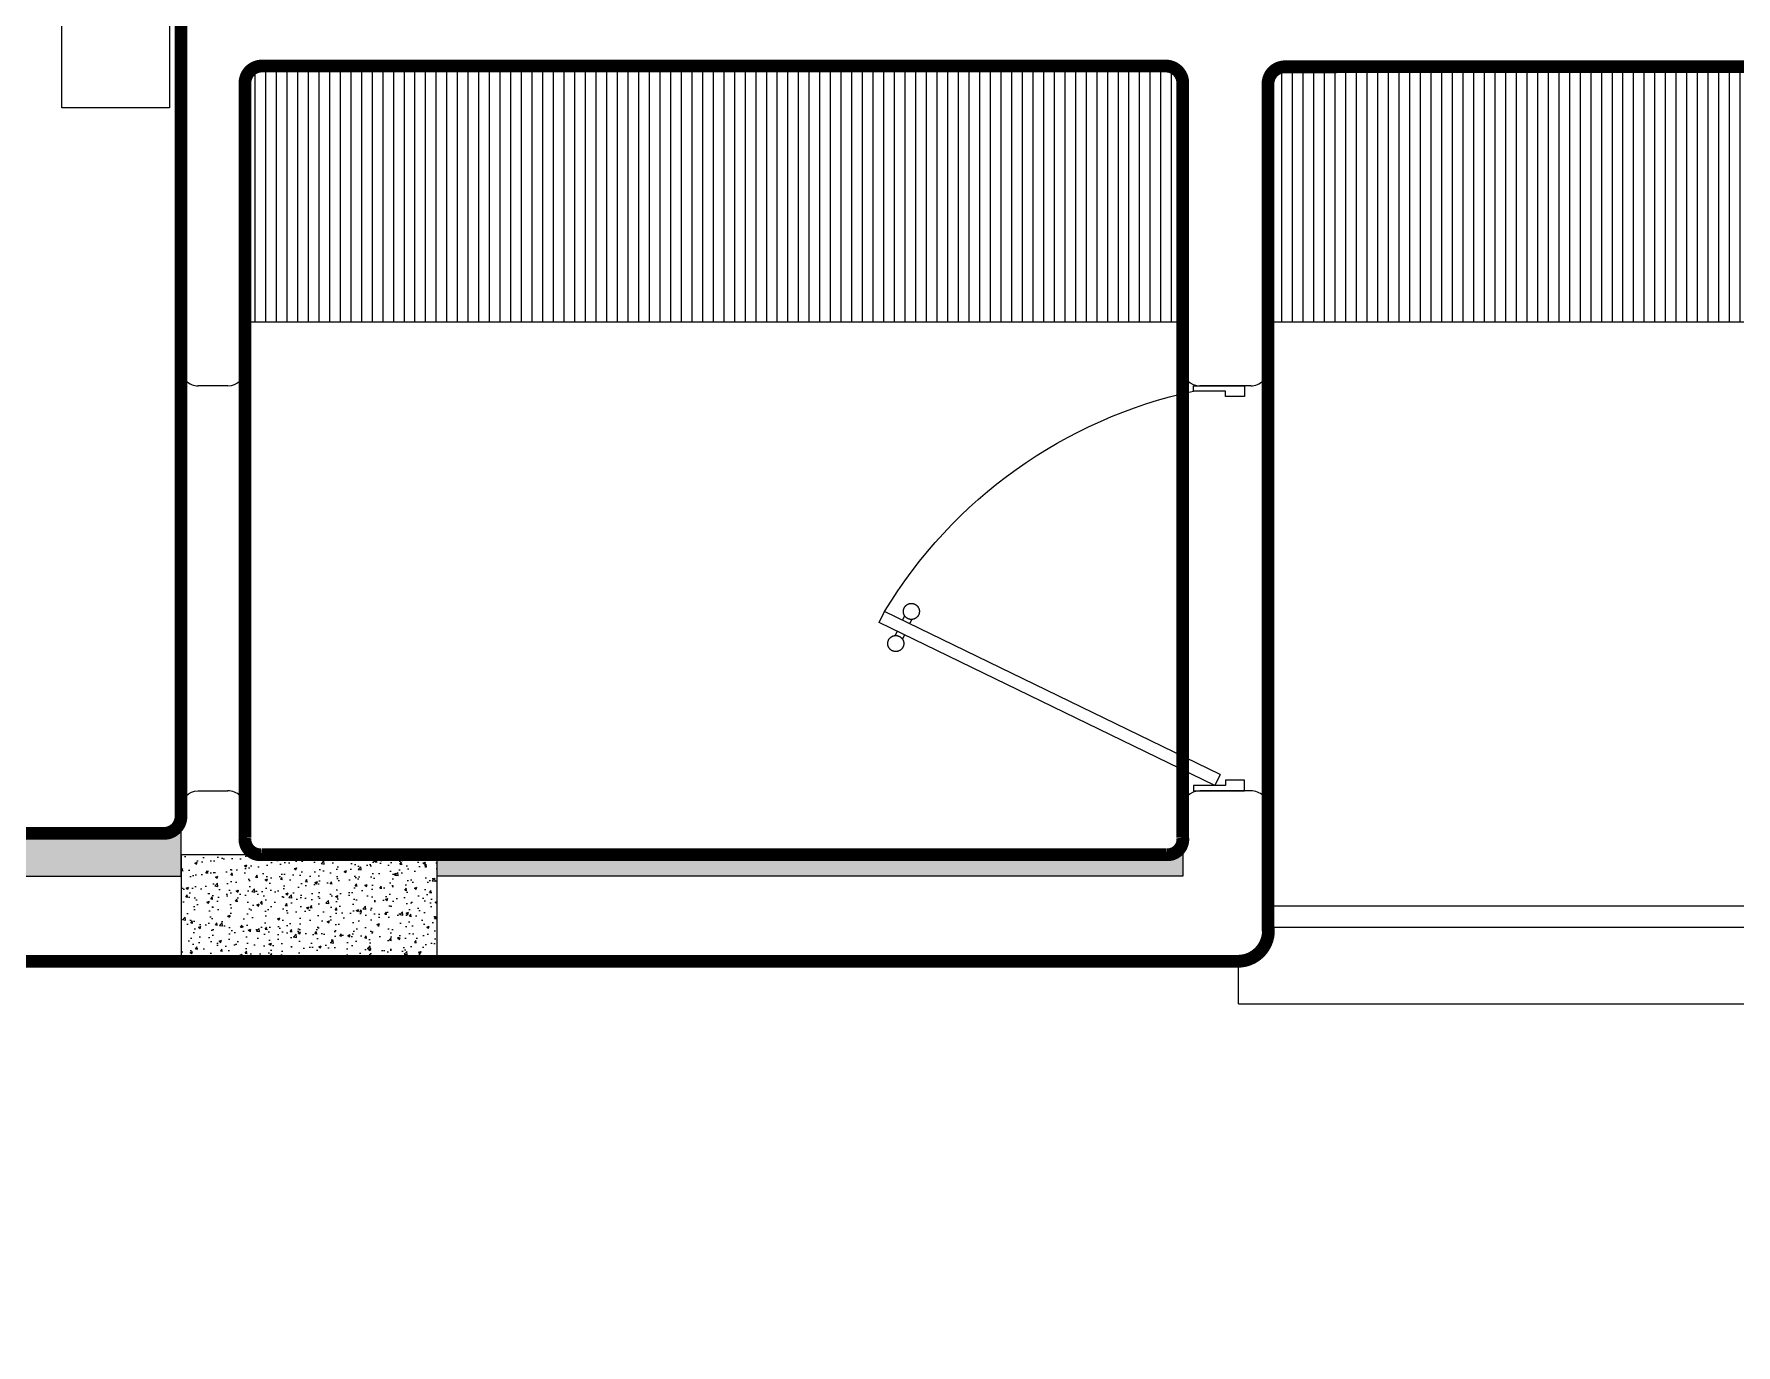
# Model space of a CAD drawing. Header units: metres. Extents: x 14 to 11050, y -346 to 476.
# Drawn here: x 212.367 to 216.36, y -204.952 to -201.877 of the extents above; entities that cross this region are included whole.
import ezdxf

# ---------------------------------------------------------------- set-up
doc = ezdxf.new("R2010")
doc.units = ezdxf.units.M
doc.linetypes.add('0', pattern=[0])
doc.layers.get('0').update_dxf_attribs({"color": 250, "linetype": '0', "lineweight": 20})
for name, color, linetype, lineweight in [('A-DOOR', 35, 'Continuous', 5), ('A-WALL', 250, 'Continuous', 20), ('baños', 140, 'Continuous', 0), ('closets', 253, 'Continuous', 0), ('Columnas', 7, 'Continuous', 18), ('MOBILIARIOS', 252, 'Continuous', 0), ('muros bajitos', 252, 'Continuous', 5), ('piso', 253, 'Continuous', 0)]:
    doc.layers.add(name, color=color, linetype=linetype, lineweight=lineweight)
doc.layers.add('HATCH', color=8, linetype='Continuous')
doc.layers.add('RELLENO SECCION', color=8, linetype='Continuous', lineweight=0, transparency=0.4)
doc.layers.add('REVESTIMIENTO EXTERIOR', color=7, linetype='Continuous', lineweight=5, true_color=0xffdebd)
doc.styles.get("Standard").update_dxf_attribs({"font": 'arial.ttf', "height": 0.1875})

# ---------------------------------------------------------------- blocks, each defined once
blk = doc.blocks.new('A$C58f5b6b7')
at = {"layer": 'MOBILIARIOS'}
for points in [[(1.069470840775466e-07, 0.2525811234954745), (2.000000106947084, 0.2525811234954745), (2.000000106947084, 0), (1.069470840775466e-07, 0)], [(0.3820001069470891, 0.1596185134729211), (0.3820001069470891, 0.1691435134729176), (1.618000106947079, 0.1691435134729176), (1.618000106947079, 0.1596185134729211)]]:
    blk.add_lwpolyline(points, close=True, dxfattribs=at)
for points in [[(1.605932393574449, 0.159519432846011), (1.582282151334311, 0.1371998092812277), (1.000000106947084, 0.1371998092812277), (0.4177180625598567, 0.1371998092812277), (0.3940678203197194, 0.159519432846011)], [(1.582282151334311, 0.1371998092812277), (1.539962872616115, 0.09726151347291534), (0.4600373412780527, 0.09726151347290113), (0.4177180625598567, 0.1371998092812277)]]:
    blk.add_lwpolyline(points, dxfattribs=at)
for points, degree in [([(0.4511645361125147, 0.2382135501685951, -0.004703474324619776), (0.446902711392795, 0.2460982481493375, -0.004703474324619776), (0.4415006584346202, 0.2460982481493375, -0.004703474324619776), (0.4324817371493168, 0.2460982481493375, -0.004703474324619776), (0.4368044720420698, 0.2370140929480868, -0.004703474324619776)], 3), ([(1.548835677781653, 0.2382135501685951, -0.004703474324619776), (1.553097502501373, 0.2460982481493375, -0.004703474324619776), (1.558499555459548, 0.2460982481493375, -0.004703474324619776), (1.567518476744851, 0.2460982481493375, -0.004703474324619776), (1.563195741852098, 0.2370140929480868, -0.004703474324619776)], 3), ([(0.4368044720420698, 0.2370140929480868, -0.004703474324619776), (0.452572019644947, 0.2030788032105022, -0.004703474324619776), (0.4683395672478241, 0.1691435134729176, -0.004703474324619776)], 2), ([(0.4884981539053115, 0.1691435134729176, -0.004703474324619776), (0.4698313450089131, 0.2036785318207563, -0.004703474324619776), (0.4511645361125147, 0.2382135501685951, -0.004703474324619776)], 2), ([(1.511502059988857, 0.1691435134729176, -0.004703474324619776), (1.530168868885255, 0.2036785318207563, -0.004703474324619776), (1.548835677781653, 0.2382135501685951, -0.004703474324619776)], 2), ([(1.563195741852098, 0.2370140929480868, -0.004703474324619776), (1.547428194249221, 0.2030788032105022, -0.004703474324619776), (1.531660646646344, 0.1691435134729176, -0.004703474324619776)], 2), ([(0.4368044720420698, 0.0171824033505743, -0.004703474324619776), (0.4554082793266616, 0.05722195841174482, -0.004703474324619776), (0.4740120866112534, 0.09726151347290113, -0.004703474324619776)], 2), ([(0.4950970879554575, 0.09726151347290113, -0.004703474324619776), (0.4731308120339577, 0.05662222980149068, -0.004703474324619776), (0.4511645361125147, 0.01598294613006601, -0.004703474324619776)], 2), ([(1.504903125938711, 0.09726151347291534), (1.52686940186021, 0.05662222980149068), (1.548835677781653, 0.01598294613006601)], 2), ([(1.563195741852098, 0.0171824033505743), (1.544591934567507, 0.05722195841174482), (1.525988127282915, 0.09726151347291534)], 2)]:
    blk.add_open_spline(points, degree=degree, dxfattribs=at)
for points in [[(0.4511645361125147, 0.01598294613006601, -0.004703474324619776), (0.446902711392795, 0.008098248149337905, -0.004703474324619776), (0.4415006577906411, 0.008098248149337905, -0.004703474324619776), (0.432481734999044, 0.008098248149337905, -0.004703474324619776), (0.4368044720420698, 0.0171824033505743, -0.004703474324619776)], [(1.548835677781653, 0.01598294613006601), (1.553097502501373, 0.008098248149337905), (1.558499556103527, 0.008098248149337905), (1.567518478895124, 0.008098248149337905), (1.563195741852098, 0.0171824033505743)]]:
    blk.add_open_spline(points, degree=3, knots=[-0.08544200803406514, -0.08544200803406514, -0.08544200803406514, -0.08544200803406514, -0.04272100910977372, 0, 0, 0, 0], dxfattribs=at)
blk = doc.blocks.new('puerta 1.00')
at = {"layer": 'A-DOOR'}
for p, q in [((-0.1499909777825792, -0.01249999999998863), (-0.9369131065861893, -0.3949003899592327)), ((-0.1376018300305759, -0.03799499105906534), (-0.9245239588341292, -0.4203953810183521)), ((-0.1376018300305759, -0.03799499105906534), (-0.1499909777825792, -0.01249999999998863)), ((-0.8776654875668441, -0.3661093421694943), (-0.8826347892953663, -0.3558832712826359)), ((-0.9369131065861893, -0.3949003899592185), (-0.9245239588341292, -0.4203953810182952)), ((-0.8945933787151716, -0.3743353558235185), (-0.8995626804436938, -0.3641092849366885)), ((-0.8652763398148409, -0.391604333228571), (-0.8603070380863755, -0.4018304041154153)), ((-0.8822042309632252, -0.3998303468828937), (-0.8772349292346462, -0.4100564177697379))]:
    blk.add_line(p, q, dxfattribs=at)
for points in [[(-0.08000000000000003, 0), (-0.07999999999977266, -0.02502577938815875), (-0.1250000000001364, -0.02502577938815875), (-0.1250000000001364, -0.01249999999998863), (-0.2000000000002728, -0.01249999999998863), (-0.2000000000002728, 0), (-0.08000000000000003, 0)], [(-0.08000000000000003, -0.949999999999676), (-0.07999999999977266, -0.9249742206115172), (-0.1250000000001364, -0.9249742206115172), (-0.1250000000001364, -0.9374999999996874), (-0.2000000000002728, -0.9374999999996874), (-0.2000000000002728, -0.949999999999676), (-0.08000000000000003, -0.949999999999676)]]:
    blk.add_lwpolyline(points, dxfattribs=at)
blk.add_arc((0.0366406024470507, 0.1601847667154885), 1.12290276596214, 211.1335814021241, 257.8342745107439, dxfattribs=at)
for points in [[(-0.8982293876285894, -0.3641570476290497), (-0.9032723932726299, -0.3641552480922314), (-0.9120053357341931, -0.3591091255589873), (-0.9170452244890726, -0.3503725840241714), (-0.9170416254155498, -0.3402865727359341), (-0.9119955028824052, -0.3315536302744846), (-0.9032589613473192, -0.3265137415195056), (-0.8931729500592382, -0.3265173405931563), (-0.8844400075977319, -0.3315634631261162), (-0.8794001188427956, -0.3403000046612163), (-0.8794037179163752, -0.3503860159494536), (-0.8844498404495198, -0.3591189584108889), (-0.8931863819846058, -0.3641588471658821), (-0.8982293876285894, -0.3641570476290497)], [(-0.8616537628267338, -0.4394241479959078), (-0.8666967684707743, -0.4394223484592317), (-0.8754297109322806, -0.4343762259259734), (-0.8804695996872169, -0.4256396843908874), (-0.8804660006136942, -0.4155536731029486), (-0.8754198780805496, -0.4068207306414706), (-0.8666833365455204, -0.4017808418864917), (-0.8565973252574395, -0.4017844409598581), (-0.8478643827958763, -0.4068305634931022), (-0.8428244940409968, -0.4155671050282024), (-0.8428280931145196, -0.4256531163161554), (-0.8478742156476073, -0.4343860587779034), (-0.8566107571826933, -0.4394259475325839), (-0.8616537628267338, -0.4394241479959078)]]:
    blk.add_open_spline(points, degree=2, dxfattribs=at)
blk = doc.blocks.new('A$C89702949')
at = {"layer": 'HATCH'}
h = blk.add_hatch(dxfattribs=at)
h.set_pattern_fill('AR-CONC', color=256, scale=0.00032)
h.set_pattern_definition([(49.99999999999999, (114.3310712337616, 55.23879643552809), (0.05829909407872129, -0.005100507372448988), [0.006096000000000001, -0.067056]), (355, (114.3310712337616, 55.23879643552809), (-0.01127789485599019, 0.06113819047649125), [0.004876800000000001, -0.05364498693440001]), (100.4514447, (114.3359294760016, 55.23837139440808), (0.04702119906891305, 0.05603768061190244), [0.005180802815999999, -0.05698887827199999]), (46.18420000000001, (114.3310712337616, 55.25505243552809), (0.08674529308548158, -0.01345354493847269), [0.009144000000000001, -0.100584]), (96.63555760999992, (114.3383000017616, 55.25393131552809), (0.07596932289648096, 0.07917635987127089), [0.0077712074048, -0.08548339461120001]), (351.1841511700001, (114.3310712337616, 55.25505243552809), (0.07596932290079265, 0.07917635986737045), [0.007315189462400001, -0.0804671142144]), (21, (114.3391992337616, 55.25098843552809), (0.0485166052061224, -0.03272486341986804), [0.006096000000000001, -0.067056]), (326.0000000000001, (114.3391992337616, 55.25098843552809), (0.01977664907124706, 0.05894014915914217), [0.004876800000000001, -0.0536448]), (71.45144499999999, (114.3432422841936, 55.24826136356009), (0.06829325416918917, 0.02621528604348968), [0.005180802816000001, -0.056988780032]), (37.50000000000001, (114.3310712337616, 55.23879643552809), (0.0009883530401893813, 0.027057612439409), [0, -0.05299456, 0, -0.05445760000000001, 0, -0.05384800000000001]), (7.499999999999999, (114.3310712337616, 55.23879643552809), (0.02138229200329784, 0.03205778394179824), [0, -0.03104896, 0, -0.05177536000000001, 0, -0.0205232]), (327.5, (114.3129457937616, 55.23879643552809), (0.04338899045339885, -0.001833198077655502), [0, -0.02032, 0, -0.06339840000000001, 0, -0.0841248]), (317.5, (114.3048177937616, 55.23879643552809), (0.04740133804352578, 0.00813647713066657), [0, -0.026416, 0, -0.04210304, 0, -0.0597408])])
h.paths.add_polyline_path([(4.100646958498373, 14.23907763227504), (4.100646958498373, 13.98907763227504), (4.700646958498368, 13.98907763227504), (4.700646958498368, 14.23907763227504)])
at = {"layer": 'Columnas'}
blk.add_lwpolyline([(4.100646958498373, 14.23907763227504), (4.100646958498373, 13.98907763227504), (4.700646958498368, 13.98907763227504), (4.700646958498368, 14.23907763227504)], close=True, dxfattribs=at)
blk = doc.blocks.new('PL BASE 2N NASAS 09')
at = {"layer": 'closets'}
h = blk.add_hatch(dxfattribs=at)
h.set_pattern_fill('LINE', color=256, scale=0.2, angle=90)
h.set_pattern_definition([(90, (-797.0392848708583, 240.5603759248648), (-0.025, 1.530808498934192e-18), [])])
edge = h.paths.add_edge_path()
edge.add_arc((165.0575463272303, -9.151728172700786), 0.03999999999999204, 359.9999999999898, 450.0000000727915)
edge.add_line((165.0575463271795, -9.111728172700793), (162.9375463272788, -9.111728172700825))
edge.add_arc((162.93754632723, -9.151728172700826), 0.04000000000000092, 89.99999993013975, 179.9999999999975)
edge.add_line((162.89754632723, -9.151728172700825), (162.8981461827017, -9.711728172737963))
edge.add_line((162.8981461827017, -9.711728172737963), (165.0981461827015, -9.711728172737878))
edge.add_line((165.0981461827015, -9.711728172737878), (165.0975463272303, -9.151728172700793))
h = blk.add_hatch(dxfattribs=at)
h.set_pattern_fill('LINE', color=256, scale=0.2, angle=90)
h.set_pattern_definition([(90, (-794.7304174402211, 240.5603759248648), (-0.025, 1.530808498934192e-18), [])])
edge = h.paths.add_edge_path()
edge.add_line((165.29754632723, -9.151728172701795), (165.2981461827011, -9.711378509146378))
edge.add_line((165.2981461827011, -9.711378509146378), (168.1476188625237, -9.711728172719205))
edge.add_line((168.1476188625237, -9.711728172719205), (168.1474737335366, -9.111728172719538))
edge.add_line((168.1474737335366, -9.111728172719538), (167.3370136133386, -9.111728172738111))
edge.add_line((167.3370136133386, -9.111728172738111), (165.33754632723, -9.111728172701788))
edge.add_arc((165.3375463272301, -9.151728172701802), 0.04000000000001336, 90.00000000004071, 179.9999999999898)
at = {"layer": 'RELLENO SECCION', "true_color": 0xc7c8ca}
h = blk.add_hatch(color=9, dxfattribs=at)
h.dxf.hatch_style = 1
h.paths.add_polyline_path([(160.6975462450454, -10.95172816801258, 0.4142177334280628), (160.6575456707243, -10.91172817270376), (159.4475462980362, -10.91173685930335), (159.4475462980362, -11.01172655502969), (160.6975462520757, -11.01172640855935)])
h.paths.add_polyline_path([(162.7475463272301, -10.87136493000608, -0.4168758904198278), (162.7075479765801, -10.91172817273364), (162.33754622699, -10.91172817269964, 0.4142136673687576), (162.2975462269863, -10.95172818703506), (162.2975462484885, -11.01172553363046), (162.7475463272301, -11.01172553363046)])
h = blk.add_hatch(color=9, dxfattribs=at)
h.dxf.hatch_style = 1
edge = h.paths.add_edge_path()
edge.add_arc((165.0575463272511, -10.92173055694884), 0.04000000000000625, 270.625583846438, 359.9999999999898, ccw=False)
edge.add_line((165.0579830584883, -10.96172817270061), (163.3481932565281, -10.96172817270061))
edge.add_line((163.3481932565281, -10.96172817270061), (163.3481932565281, -11.01172817270021))
edge.add_line((163.3481932565281, -11.01172817270021), (165.0975463272511, -11.01172817270131))
edge.add_line((165.0975463272511, -11.01172817270131), (165.0975463272512, -10.92173055694885))
at = {"layer": 'A-WALL'}
for p, q in [((162.7475463272301, -9.82172817270052), (162.7475463272305, -6.601728216938016)), ((162.93754632723, -9.111728172700825), (165.0575463272303, -9.111728172700793)), ((165.33754632723, -9.111728172701788), (169.8075462980299, -9.111728172700762)), ((162.89754632723, -9.82172817270052), (162.89754632723, -9.151728172700825)), ((165.0975463272303, -9.151728172700786), (165.0975463272304, -9.821728172737838)), ((165.29754632723, -9.151728172701795), (165.2975463272302, -9.821728172737838)), ((162.85754632723, -9.861728172700513), (162.78754632723, -9.861728172700513)), ((165.2575463272302, -9.86172817273783), (165.1375463272304, -9.86172817273783)), ((165.25754632723, -10.81175395212604), (165.1375463272307, -10.81175395212604)), ((162.89754632723, -10.85174670514537), (162.8975463272299, -10.92172817270056)), ((165.0975463272307, -10.85175395212604), (165.0975463272294, -11.01172817270032)), ((165.29754632723, -10.85175395212604), (165.29754632723, -11.14176216165735)), ((165.2975463272292, -10.93175395212601), (165.2975463272293, -11.13251423823221)), ((162.9375463272299, -10.96172817270061), (165.0579830584883, -10.96172817270061)), ((162.2975462484885, -11.01172553363046), (162.7481932565281, -11.01172553363046)), ((165.0975463272294, -11.01172817270032), (163.3481932565281, -11.01172817270023))]:
    blk.add_line(p, q, dxfattribs=at)
for points in [[(162.7475463272301, -11.01172817270061), (162.7475463272301, -10.85174670514538, -0.4142135623730305), (162.78754632723, -10.81174670514538), (162.85754632723, -10.81174670514538)], [(162.707546327251, -10.91172817269964, 0.4142256393575419), (162.7475479765801, -10.87172817273364), (162.7475479765801, -10.86172693577115)], [(165.2281459050549, -11.21176216165647), (162.3375460876454, -11.21174612125842, -0.4142118597300671), (162.2975463058376, -11.17174613559444), (162.2975462269863, -10.95172818703506, -0.4142136673417877), (162.3375462269863, -10.91172817269964), (162.707546327251, -10.91172817269964)]]:
    blk.add_lwpolyline(points, format="xyb", dxfattribs=at)
for centre, radius, start, end in [((162.93754632723, -9.151728172700825), 0.04, 90.00000000000087, 180), ((165.0575463272303, -9.151728172700793), 0.04, 9.859719512536901e-12, 90.00000000000092), ((165.33754632723, -9.151728172701787), 0.04, 90.00000000001317, 180.0000000000094), ((162.78754632723, -9.821728172700514), 0.04, 179.9999999999923, 270), ((162.85754632723, -9.821728172700514), 0.04, 270, 0), ((165.1375463272304, -9.821728172737831), 0.04, 180, 270), ((165.2575463272302, -9.821728172737831), 0.04, 270, 9.859719512536901e-12), ((162.85754632723, -10.85174670514538), 0.04, 359.9999999999022, 90), ((165.1375463272307, -10.85175395212604), 0.04, 90, 179.9999999993469), ((165.25754632723, -10.85175395212604), 0.04, 359.9999999999923, 90), ((162.9375463272299, -10.92172817270061), 0.04, 179.9999999999185, 269.9999999999977), ((165.0575463272511, -10.92173055694884), 0.04, 269.9999999999707, 0), ((165.22754632723, -11.14176216165734), 0.07, 269.9997140598722, 359.9999999999955)]:
    blk.add_arc(centre, radius, start, end, dxfattribs=at)
at = {"layer": 'closets'}
for p, q in [((162.8975462555345, -9.711728172737967), (165.0981461827012, -9.71172817273785)), ((165.2975463272301, -9.711728172738175), (168.1475462980301, -9.711728172737724))]:
    blk.add_line(p, q, dxfattribs=at)
at = {"layer": 'muros bajitos'}
for p, q in [((166.4719462980508, -11.08251420904583), (165.2981461827004, -11.08251420904583)), ((166.4719462980508, -11.13251423826952), (165.2981461827004, -11.13251423826952))]:
    blk.add_line(p, q, dxfattribs=at)
at = {"layer": 'piso'}
for p, q in [((165.2975463272302, -9.821728172737851), (165.29754632723, -10.85175395212604)), ((165.2275459778882, -11.21176216165647), (165.2275485640937, -11.3117621771737)), ((165.2281479930446, -11.31176216167125), (169.6090316121533, -11.31172950136103))]:
    blk.add_line(p, q, dxfattribs=at)
at = {"color": 1}
blk.add_blockref('A$C89702949', (158.6475462980298, -25.20080580497565), dxfattribs=at)
at = {"layer": 'A-DOOR', "xscale": -1, "rotation": 180}
blk.add_blockref('puerta 1.00', (165.3225463272303, -10.81175395212604), dxfattribs=at)
at = {"layer": 'baños', "linetype": 'Continuous', "flags": 8}
for tag, p in [('MODELNUMBER', (167.1329024166141, -5.630616461235325, 2.857834639711941e-07)), ('TRADENAME', (167.1329024166694, -5.630658418648187, 2.857834639711941e-07)), ('MATERIAL', (167.132902416781, -5.630742991131916, 2.857834639711941e-07)), ('PRODUCT', (167.1329024167253, -5.630700704890165, 2.857834639711941e-07)), ('MODELNUMBER', (168.3076463902173, -5.630616461235325, 2.857834639711941e-07)), ('TRADENAME', (168.3076463902726, -5.630658418648187, 2.857834639711941e-07)), ('MATERIAL', (168.3076463903842, -5.630742991131916, 2.857834639711941e-07)), ('PRODUCT', (168.3076463903285, -5.630700704890165, 2.857834639711941e-07))]:
    blk.add_attdef(tag, p, '', height=2.537174511142602e-05, rotation=180.0000755047861, dxfattribs=at)
at = {"layer": 'baños', "linetype": 'Continuous'}
for tag, p, rotation in [('MODELNUMBER', (169.2428197568918, -19.70646632265289), 180.0000755047722), ('TRADENAME', (169.2427792151639, -19.70642399073245), 180.0000755047722), ('MATERIAL', (169.2430061964403, -19.70633932648513), 180.0000755047722), ('PRODUCT', (169.2430045678992, -19.70638165846137), 180.0000755047722), ('MODELNUMBER', (169.9523880079747, -19.70646632280497), 179.9999244952277), ('TRADENAME', (169.9523880080304, -19.7064239908311), 179.9999244952277), ('MATERIAL', (169.952388008142, -19.7063393268829), 179.9999244952277), ('PRODUCT', (169.9523880080861, -19.706381658857), 179.9999244952277)]:
    blk.add_attdef(tag, p, '', height=2.5399184405861e-05, rotation=rotation, dxfattribs=at)
blk = doc.blocks.new('PL MUEBLES 2N NASAS 09')
blk.add_blockref('PL BASE 2N NASAS 09', (49.91427858474094, 62.7170073077223))
at = {"layer": 'MOBILIARIOS', "rotation": 90.00000000000001}
blk.add_blockref('A$C58f5b6b7', (212.6348360935762, 53.50725552390909, 0.004703474324619776), dxfattribs=at)

msp = doc.modelspace()

# ---------------------------------------------------------------- linework, layer by layer
at = {"layer": 'REVESTIMIENTO EXTERIOR', "const_width": 0.03}
msp.add_lwpolyline([(208.5118248827913, -198.3918535432628, -0.4071246738357851), (208.5508544091186, -198.3518652885936), (209.4218254298583, -198.3518535141176), (212.3018249419234, -198.3518535141137), (212.6718249263064, -198.3518535141137, -0.4142134574961237), (212.7118249119918, -198.3918535141054), (212.7118265613211, -203.7118535141546, -0.4145512075520151), (212.6718265613211, -203.7518535141546), (212.3018248117273, -203.7518535141206), (210.6218248297864, -203.7518535141206), (208.5518251656875, -203.7518535140739, -0.4142158472107391), (208.5118248827913, -203.7118534849311)], format="xyb", close=True, dxfattribs=at)
for points in [[(212.901824911971, -201.9518535141218, 0.4142135623739275), (212.861824911971, -201.9918535141218), (212.8618249119709, -203.7618535141216, 0.4721468019469542), (212.9018249119709, -203.8018535141215), (215.0222616432293, -203.8018535141215, 0.4759397076078506), (215.0618249119711, -203.7618558983701), (215.0618249119713, -201.9918535141217, 0.4142135623735113), (215.0218249119714, -201.9518535141217), (212.9018249119711, -201.9518535141218)], [(216.5518111108304, -212.0518311487324), (222.9778266083746, -212.052025989615, 0.3979981394215954), (223.011707810249, -212.0211072761616), (223.0114577199646, -203.8235962487797, -0.4313719639335866), (223.0350256998392, -203.8013694914828), (223.8748587612494, -203.8017382929397, 0.3921479712515947), (223.9118248827708, -203.7618535141215), (223.9118248827708, -202.5918535141212, 0.414213562373095), (223.8718248827708, -202.5518535141212), (219.811474894362, -202.5518535141586), (219.8118248827709, -201.9918535141217, 0.414213562373095), (219.7718248827709, -201.9518535141217), (215.3018085914367, -201.9536773406377, 0.4140940630721788), (215.261824911971, -201.9936773373082), (215.261824911971, -203.9818875030783)]]:
    msp.add_lwpolyline(points, format="xyb", dxfattribs=at)
at = {"layer": 'REVESTIMIENTO EXTERIOR', "color": 30, "true_color": 0xf8991e, "const_width": 0.03}
msp.add_lwpolyline([(215.2624247674414, -203.9726395796905, -0.441839880926812), (215.1918245544167, -204.051887500013), (208.3518249323706, -204.0518535976858, -0.4142144588711318), (208.3118248099371, -204.011853597686)], format="xyb", dxfattribs=at)

# ---------------------------------------------------------------- block references
at = {"layer": 'REVESTIMIENTO EXTERIOR', "color": 30, "true_color": 0xf8991e}
msp.add_blockref('PL MUEBLES 2N NASAS 09', (0.05000000000006821, -255.5571326491432), dxfattribs=at)

doc.saveas('drawing.dxf')
